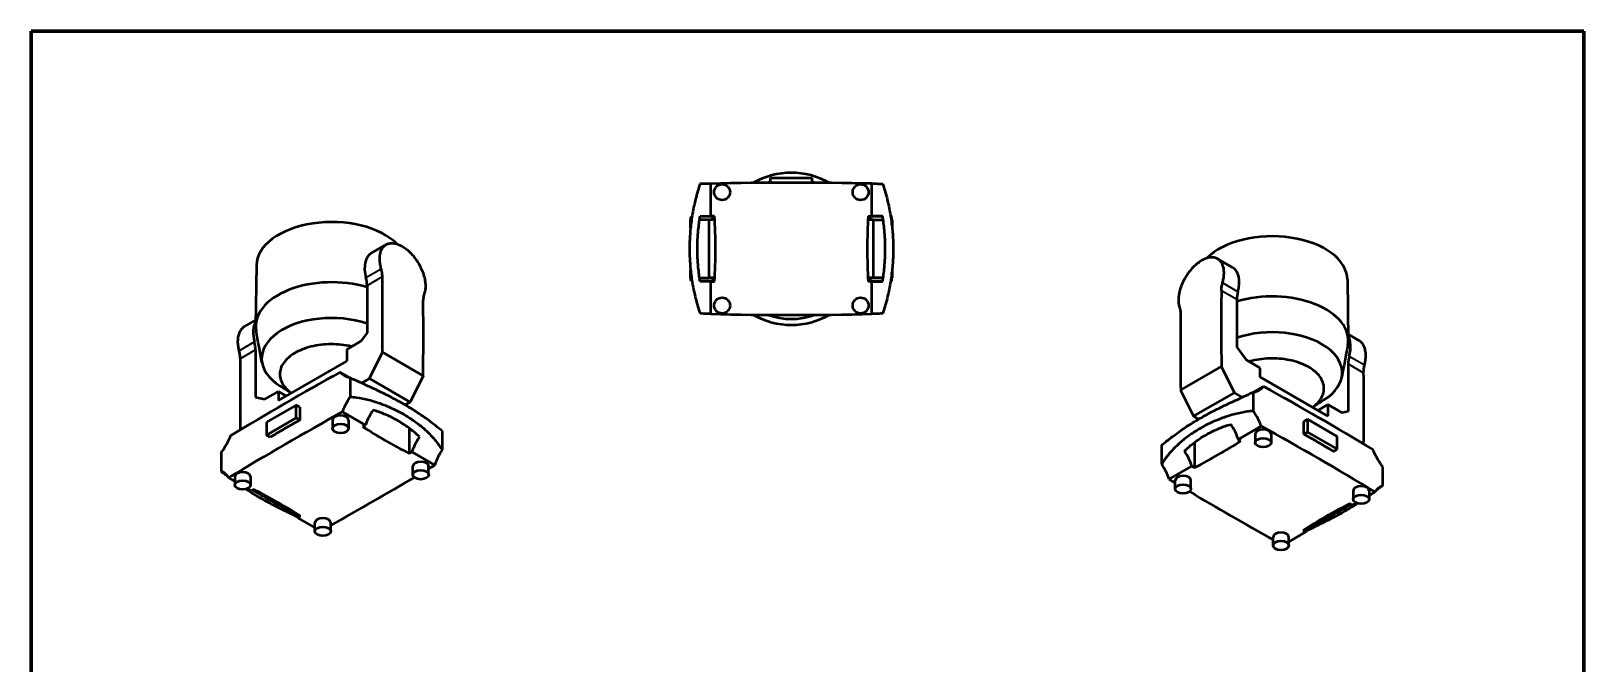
# Model space of a CAD drawing. Header units: millimetres. Extents: x 20 to 2980, y 20 to 2980.
# Drawn here: x 20 to 2980, y 1774 to 2980 of the extents above; entities that cross this region are included whole.
import ezdxf

# ---------------------------------------------------------------- set-up
doc = ezdxf.new("R2010")
doc.units = ezdxf.units.MM
for name, color, linetype, lineweight in [('Border (ANSI)', 7, 'Continuous', 70), ('Visible (ISO)', 7, 'Continuous', 50), ('Visible Narrow (ISO)', 7, 'Continuous', 35)]:
    doc.layers.add(name, color=color, linetype=linetype, lineweight=lineweight)

# ---------------------------------------------------------------- blocks, each defined once
blk = doc.blocks.new('Borders Chauvet')
at = {"layer": 'Border (ANSI)'}
for p, q in [((20, 2980), (2980, 2980)), ((20, 20), (20, 2980)), ((2980, 2980), (2980, 20))]:
    blk.add_line(p, q, dxfattribs=at)

msp = doc.modelspace()

# ---------------------------------------------------------------- linework, layer by layer
at = {"layer": 'Visible (ISO)'}
for p, q in [((1429.2, 2690.9), (1429.2, 2700.6)), ((1429.2, 2700.6), (1509.2, 2700.6)), ((1509.2, 2690.9), (1509.2, 2700.6)), ((1315.7, 2627.5), (1315.7, 2689.1)), ((1622.8, 2627.5), (1622.8, 2689.4)), ((1277.1, 2620), (1277.7, 2620)), ((1277.1, 2605.1), (1277.1, 2620)), ((1278.9, 2620), (1277.7, 2620)), ((1277.7, 2610.4), (1277.7, 2620)), ((1279.9, 2626.5), (1278.1, 2626.5)), ((1312.7, 2620), (1294.2, 2620)), ((1319, 2626.5), (1295.2, 2626.5)), ((1295.3, 2627.5), (1315.7, 2627.5)), ((1323.2, 2620), (1312.7, 2620)), ((1312.7, 2510), (1312.7, 2620)), ((1322.8, 2627.5), (1315.7, 2627.5)), ((1319, 2626.5), (1319, 2622.9)), ((1319, 2622.9), (1319, 2620)), ((1625.8, 2620), (1615.3, 2620)), ((1615.7, 2627.5), (1622.8, 2627.5)), ((1619.4, 2626.5), (1619.4, 2622.9)), ((1643.3, 2626.5), (1619.4, 2626.5)), ((1619.4, 2622.9), (1619.4, 2620)), ((1643.1, 2627.5), (1622.8, 2627.5)), ((1625.8, 2510), (1625.8, 2620)), ((1625.8, 2620), (1644.3, 2620)), ((1660.4, 2626.5), (1658.6, 2626.5)), ((1659.5, 2620), (1660.8, 2620)), ((1660.8, 2610.4), (1660.8, 2620)), ((1661.3, 2620), (1660.8, 2620)), ((1661.3, 2620), (1661.3, 2605.1)), ((696.9, 2573), (668.5, 2556.6)), ((2310.2, 2529.6), (2281.8, 2545.9)), ((449.6, 2533.7), (448.1, 2418.4)), ((1277.1, 2510), (1277.1, 2525.3)), ((1277.7, 2510), (1277.7, 2519.9)), ((1660.8, 2510), (1660.8, 2519.9)), ((1661.3, 2525.3), (1661.3, 2510)), ((660.4, 2495.2), (660.4, 2404.7)), ((1277.7, 2510), (1277.1, 2510)), ((1277.7, 2510), (1279, 2510)), ((1280, 2503.5), (1278.1, 2503.5)), ((1294.2, 2510), (1312.7, 2510)), ((1319, 2503.5), (1295.2, 2503.5)), ((1315.7, 2502.5), (1295.3, 2502.5)), ((1323.2, 2510), (1312.7, 2510)), ((1315.7, 2502.5), (1322.8, 2502.5)), ((1315.7, 2441), (1315.7, 2502.5)), ((1319, 2510), (1319, 2507.1)), ((1319, 2507.1), (1319, 2503.5)), ((1625.8, 2510), (1615.3, 2510)), ((1622.8, 2502.5), (1615.7, 2502.5)), ((1619.4, 2510), (1619.4, 2507.1)), ((1619.4, 2507.1), (1619.4, 2503.5)), ((1643.3, 2503.5), (1619.4, 2503.5)), ((1622.8, 2502.5), (1643.1, 2502.5)), ((1622.8, 2441), (1622.8, 2502.5)), ((1644.3, 2510), (1625.8, 2510)), ((1660.4, 2503.5), (1658.5, 2503.5)), ((1660.8, 2510), (1659.5, 2510)), ((1660.8, 2510), (1661.3, 2510)), ((2529.1, 2506.6), (2530.6, 2391.1)), ((2318.3, 2468.1), (2318.3, 2377.6)), ((448.2, 2429.4), (427.7, 2417.6)), ((449.8, 2430.3), (449.8, 2430.3)), ((660.4, 2404.7), (648.9, 2388.9)), ((2551, 2390.5), (2530.5, 2402.4)), ((448, 2372.5), (448, 2282)), ((648.9, 2388.9), (621.7, 2373.2)), ((621.7, 2373.2), (621.7, 2350.8)), ((2318.3, 2377.6), (2335.9, 2353.4)), ((491.6, 2275.7), (621.7, 2350.8)), ((664.9, 2317.8), (689.6, 2367.8)), ((767.4, 2322.9), (689.6, 2367.8)), ((2211.3, 2295.8), (2289.1, 2340.7)), ((2313.8, 2290.7), (2289.1, 2340.7)), ((2335.9, 2353.4), (2361.9, 2338.4)), ((2361.9, 2338.4), (2361.9, 2320.9)), ((2530.7, 2345.5), (2530.7, 2255)), ((628.1, 2319), (609.3, 2329.9)), ((628.6, 2282.9), (628.6, 2319)), ((664.9, 2317.8), (649.9, 2309.1)), ((742.7, 2272.8), (664.9, 2317.8)), ((767.4, 2322.9), (742.7, 2272.8)), ((2361.9, 2320.9), (2492, 2245.8)), ((448, 2282), (465.6, 2278.2)), ((465.6, 2278.2), (491.6, 2293.2)), ((491.6, 2293.2), (491.6, 2275.7)), ((506.8, 2284.5), (491.6, 2293.2)), ((2211.3, 2295.8), (2236, 2245.8)), ((2236, 2245.8), (2313.8, 2290.7)), ((2328.7, 2282.1), (2313.8, 2290.7)), ((2349.8, 2291.8), (2349.8, 2255.9)), ((2350.3, 2291.9), (2369.2, 2302.7)), ((525.4, 2267.1), (468.9, 2234.5)), ((532.3, 2263.2), (525.4, 2267.1)), ((525.4, 2242.6), (525.4, 2267.1)), ((532.3, 2263.2), (532.3, 2238.7)), ((657.5, 2229), (613.7, 2254.2)), ((742.7, 2272.8), (733.2, 2267.4)), ((2472.6, 2257), (2492, 2268.2)), ((2519.2, 2252.5), (2492, 2268.2)), ((2492, 2268.2), (2492, 2245.8)), ((2530.7, 2255), (2519.2, 2252.5)), ((468.9, 2210), (525.4, 2242.6)), ((468.9, 2234.5), (468.9, 2210)), ((532.3, 2238.7), (525.4, 2242.6)), ((594.9, 2238.7), (594.9, 2222.5)), ((625.1, 2238.7), (625.1, 2222.5)), ((652.4, 2226.1), (657.5, 2229)), ((740.8, 2223.2), (740.8, 2175)), ((2245.4, 2240.4), (2236, 2245.8)), ((2321.2, 2201.9), (2364.8, 2227.1)), ((2446.3, 2236.1), (2453.2, 2240.1)), ((2446.3, 2211.6), (2446.3, 2236.1)), ((2509.8, 2207.4), (2453.2, 2240.1)), ((2453.2, 2240.1), (2453.2, 2215.6)), ((475.8, 2206), (468.9, 2210)), ((803.5, 2218), (803.5, 2181.9)), ((2175.2, 2154.9), (2175.2, 2190.9)), ((2237.8, 2196.1), (2237.8, 2148)), ((2326.2, 2199), (2321.2, 2201.9)), ((2353.6, 2211.7), (2353.6, 2195.5)), ((2383.7, 2211.7), (2383.7, 2195.5)), ((2446.3, 2211.6), (2453.2, 2215.6)), ((2453.2, 2215.6), (2509.8, 2182.9)), ((2509.8, 2182.9), (2509.8, 2207.4)), ((382.4, 2176.6), (382.4, 2140.6)), ((745.8, 2177.9), (740.8, 2175)), ((789.4, 2152.8), (745.8, 2177.9)), ((2502.9, 2179), (2509.8, 2182.9)), ((747.7, 2134.4), (747.7, 2150.5)), ((777.8, 2134.4), (777.8, 2150.5)), ((2189.3, 2125.8), (2232.8, 2150.9)), ((2232.8, 2150.9), (2237.8, 2148)), ((2596.4, 2113.7), (2596.4, 2149.7)), ((408.3, 2122), (396.7, 2128.7)), ((408.3, 2130.9), (408.3, 2114.8)), ((440.3, 2103.6), (432.7, 2107.9)), ((438.4, 2130.9), (438.4, 2114.8)), ((445.3, 2106.5), (440.3, 2103.6)), ((2200.8, 2107.3), (2200.8, 2123.5)), ((2231, 2107.3), (2231, 2123.5)), ((2540.2, 2103.9), (2540.2, 2087.7)), ((2570.4, 2103.9), (2570.4, 2087.7)), ((2570.4, 2095), (2582.2, 2101.8)), ((2533.4, 2079.4), (2538.4, 2076.5)), ((2538.4, 2076.5), (2546, 2080.9)), ((514.3, 2067.8), (514.3, 2064.6)), ((528.7, 2052.5), (533.7, 2055.4)), ((561, 2033.9), (528.7, 2052.5)), ((561, 2026.6), (561, 2042.8)), ((591.2, 2026.6), (591.2, 2042.8)), ((2387.5, 1999.5), (2387.5, 2015.7)), ((2417.7, 2006.8), (2450, 2025.5)), ((2417.7, 1999.5), (2417.7, 2015.7)), ((2450, 2025.5), (2445, 2028.4)), ((2464.4, 2040.7), (2464.4, 2037.5))]:
    msp.add_line(p, q, dxfattribs=at)
for centre in [(1337.2, 2673), (1601.2, 2673), (1337.2, 2457), (1601.2, 2457)]:
    msp.add_circle(centre, 15.1, dxfattribs=at)
for centre, radius, start, end in [((1469.2, 2565), 145, 60.0714, 120.0219), ((1474.6, -4086), 6777, 88.7473, 91.34428), ((338.3, 2565), 986.4, 356.3673, 3.6327), ((2600.2, 2565), 986.4, 176.3673, 183.6327), ((1469.9, 8487.4), 6048.4, 268.53852, 271.44838), ((1469.2, 2565), 145, 239.9706, 300.016)]:
    msp.add_arc(centre, radius, start, end, dxfattribs=at)
for centre, major_axis, ratio, start_param, end_param in [((1469.2, 2565), (-99.2, 89.6), 1, 5.751033, 5.791026), ((1469.2, 2565), (-99.2, 89.6), 1, 5.104702, 5.143066), ((593.1, 2533.1), (-143.5, 0), 0.57735, 3.660079, 6.275689), ((2385.6, 2506), (143.5, 0), 0.57735, 0.007496, 2.623106), ((699.3, 2503.3), (-30.8, 53.3), 0.57735, 0, 1.128535), ((2279.4, 2476.3), (30.8, 53.3), 0.57735, 5.154651, 6.283185), ((593.1, 2417.5), (-145, 0), 0.57735, 4.2296, 6.389593), ((625, 2515.6), (25, -43.3), 0.57735, 0.785398, 1.128535), ((-4658.7, -643.5), (3782.1, 6550.8), 0.57735, 5.485395, 5.508756), ((-4580.9, -688.4), (-3782.1, -6550.8), 0.57735, 2.343802, 2.367163), ((7637.3, -670.6), (-3782.1, 6550.8), 0.57735, 0.774429, 0.79779), ((2353.7, 2488.5), (-25, -43.3), 0.57735, 5.154651, 5.497787), ((2385.6, 2390.5), (145, 0), 0.57735, 6.17622, 8.336771), ((593.1, 2355.9), (-133.6, 0), 0.577882, 4.184495, 7.023712), ((486.8, 2380.7), (-30.7, 53.3), 0.57735, 0.267524, 0.267586), ((1469.2, 2565), (99.2, -89.6), 1, 5.103086, 5.79078), ((7559.6, -715.5), (3782.1, -6550.8), 0.57735, 3.916022, 3.939383), ((2385.6, 2506), (133.5, 0), 0.57735, 5.522334, 5.522336), ((486.8, 2380.7), (-30.7, 53.3), 0.57735, 0.311122, 1.128535), ((486.8, 2380.7), (-30.7, 53.3), 0.57735, 5.037597, 5.037609), ((2385.6, 2328.8), (133.6, 0.1), 0.577377, 5.545369, 8.381438), ((2491.8, 2353.7), (30.7, 53.3), 0.57735, 5.154651, 5.972063), ((412.6, 2392.9), (25, -43.3), 0.57735, 0.785398, 1.128535), ((5767, 5375.7), (3782.1, 6550.8), 0.57735, 2.345226, 2.367175), ((2566.1, 2365.9), (-25, -43.3), 0.57735, 5.154651, 5.497787), ((5299.8, -494.2), (-6777, 0), 0.57735, 5.47682, 5.520353), ((-2788.3, 5348.7), (-3782.1, 6550.8), 0.57735, 3.916036, 3.93796), ((-2313.5, -525.7), (-6777, 0), 0.57735, 3.906023, 3.949557), ((5299.8, -572.3), (6777, 0), 0.57735, 2.334331, 2.379657), ((704.2, 2228.9), (-37, -64.1), 0.57735, 4.594666, 5.032726), ((5299.8, -542.1), (-6777, 0), 0.57735, 5.492684, 5.504489), ((610, 2238.7), (-15.1, 0), 0.57735, 3.141593, 6.283185), ((1392.7, 2602.4), (-986.4, 0), 0.57735, 0.721996, 0.8488), ((2274.5, 2201.8), (37, -64.1), 0.57735, 1.250459, 1.688519), ((2368.6, 2211.7), (-15.1, 0), 0.57735, 3.141593, 6.283185), ((-2313.5, -603.8), (6777, 0), 0.57735, 0.763534, 0.80886), ((792.6, 2177.8), (37, 64.1), 0.57735, 1.453073, 1.891134), ((1585.9, 2575.4), (986.4, 0), 0.57735, 5.434385, 5.561189), ((-2313.5, -573.6), (-6777, 0), 0.57735, 3.921887, 3.933692), ((2186.1, 2150.8), (-37, 64.1), 0.57735, 4.392052, 4.830112), ((423.3, 2130.9), (-15.1, 0), 0.57735, 3.141593, 6.283185), ((762.8, 2150.5), (-15.1, 0), 0.57735, 3.141593, 6.283185), ((-3594.2, 4558.8), (6048.4, 0), 0.57735, 5.520306, 5.523066), ((2215.9, 2123.5), (-15.1, 0), 0.57735, 3.141593, 6.283185), ((-206.6, 1679), (-986.4, 0), 0.57735, 3.863589, 3.990393), ((-3594.2, 4558.8), (6048.4, 0), 0.57735, 5.476625, 5.513766), ((6573.9, 4531.2), (6048.4, 0), 0.57735, 3.901483, 3.904238), ((6573.9, 4531.2), (6048.4, 0), 0.57735, 3.910782, 3.947929), ((2555.3, 2103.9), (-15.1, 0), 0.57735, 3.141593, 6.283185), ((3185.3, 1652), (986.4, 0), 0.57735, 2.292792, 2.419597), ((481.9, 1998.4), (37, 64.1), 0.57735, 5.962848, 6.400908), ((576.1, 2042.8), (-15.1, 0), 0.57735, 3.141593, 6.283185), ((2402.6, 2015.7), (-15.1, 0), 0.57735, 3.141593, 6.283185), ((2496.8, 1971.4), (-37, 64.1), 0.57735, 6.165462, 6.603523)]:
    msp.add_ellipse(centre, major_axis=major_axis, ratio=ratio, start_param=start_param, end_param=end_param, dxfattribs=at)
for centre, major_axis in [((610, 2222.5), (-15.1, 0)), ((2368.6, 2195.5), (15.1, 0)), ((762.8, 2134.4), (15.1, 0)), ((423.3, 2114.8), (-15.1, 0)), ((2215.9, 2107.3), (-15.1, 0)), ((2555.3, 2087.7), (15.1, 0)), ((576.1, 2026.6), (15.1, 0)), ((2402.6, 1999.5), (-15.1, 0))]:
    msp.add_ellipse(centre, major_axis=major_axis, ratio=0.57735, dxfattribs=at)
for points, knots in [([(1295, 2688.6), (1293.6, 2684.4), (1292.3, 2680.2), (1288.6, 2667.8), (1286.3, 2658.9), (1282.3, 2640.5), (1280.5, 2631), (1277.8, 2611.9), (1276.7, 2602.3), (1275.4, 2583.3), (1275.1, 2574.1), (1275.1, 2556.3), (1275.4, 2547), (1276.7, 2528.1), (1277.8, 2518.5), (1280.5, 2499.3), (1282.3, 2489.8), (1286.3, 2471.5), (1288.6, 2462.6), (1292.3, 2450.1), (1293.6, 2445.8), (1295.1, 2441.6)], [7.325159, 7.325159, 7.325159, 7.325159, 8.634694, 8.634694, 11.294445, 11.294445, 13.954195, 13.954195, 16.613946, 16.613946, 19.273697, 19.273697, 21.933447, 21.933447, 24.593198, 24.593198, 27.252948, 27.252948, 29.912699, 29.912699, 31.240699, 31.240699, 31.240699, 31.240699]), ([(1315.7, 2689.1), (1314.3, 2689.1), (1312.7, 2689.1), (1308.2, 2689), (1305.1, 2688.9), (1299.7, 2688.8), (1297.4, 2688.7), (1295, 2688.6)], [25.595497, 25.595497, 25.595497, 25.595497, 26.484903, 26.484903, 27.878585, 27.878585, 28.776406, 28.776406, 28.776406, 28.776406]), ([(1622.8, 2689.4), (1624.2, 2689.4), (1625.8, 2689.3), (1630.3, 2689.2), (1633.3, 2689.2), (1638.7, 2689), (1641, 2689), (1643.4, 2688.9)], [-19.011671, -19.011671, -19.011671, -19.011671, -18.122626, -18.122626, -16.729075, -16.729075, -15.842226, -15.842226, -15.842226, -15.842226]), ([(1643.4, 2688.9), (1644.8, 2684.6), (1646.1, 2680.3), (1649.8, 2667.8), (1652.2, 2658.9), (1656.2, 2640.5), (1657.9, 2631), (1660.7, 2611.9), (1661.7, 2602.3), (1663.1, 2583.3), (1663.4, 2574.1), (1663.4, 2556.3), (1663.1, 2547), (1661.7, 2528.1), (1660.7, 2518.5), (1657.9, 2499.3), (1656.2, 2489.8), (1652.2, 2471.5), (1649.8, 2462.6), (1646.1, 2450.1), (1644.8, 2445.8), (1643.4, 2441.5)], [-31.251474, -31.251474, -31.251474, -31.251474, -29.912699, -29.912699, -27.252948, -27.252948, -24.593198, -24.593198, -21.933447, -21.933447, -19.273697, -19.273697, -16.613946, -16.613946, -13.954195, -13.954195, -11.294445, -11.294445, -8.634694, -8.634694, -7.302508, -7.302508, -7.302508, -7.302508]), ([(1277.6, 2620), (1277.6, 2620), (1277.6, 2620.3), (1277.7, 2621.4), (1277.7, 2622.1), (1277.8, 2622.9)], [7.533868, 7.533868, 7.533868, 7.533868, 8.475673, 8.475673, 9.184038, 9.184038, 9.184038, 9.184038]), ([(1277.8, 2622.9), (1277.8, 2624), (1277.9, 2624.8), (1278, 2626.1), (1278, 2626.5), (1278.1, 2626.5)], [-29.831401, -29.831401, -29.831401, -29.831401, -28.960043, -28.960043, -27.801629, -27.801629, -27.801629, -27.801629]), ([(1295.3, 2502.5), (1293.9, 2511.5), (1292.7, 2520.6), (1290.8, 2541.7), (1290.2, 2553.6), (1290.2, 2576.4), (1290.8, 2588.4), (1292.7, 2609.4), (1293.9, 2618.5), (1295.3, 2627.5)], [7.677417, 7.677417, 7.677417, 7.677417, 10.265548, 10.265548, 13.687397, 13.687397, 17.113439, 17.113439, 19.697972, 19.697972, 19.697972, 19.697972]), ([(1643.1, 2502.5), (1644.6, 2511.5), (1645.8, 2520.6), (1647.7, 2541.7), (1648.2, 2553.6), (1648.2, 2576.5), (1647.7, 2588.4), (1645.8, 2609.5), (1644.6, 2618.6), (1643.1, 2627.5)], [-19.749741, -19.749741, -19.749741, -19.749741, -17.162691, -17.162691, -13.739582, -13.739582, -10.304687, -10.304687, -7.727747, -7.727747, -7.727747, -7.727747]), ([(1660.7, 2622.9), (1660.7, 2624), (1660.6, 2624.8), (1660.5, 2626.1), (1660.5, 2626.5), (1660.4, 2626.5)], [25.771346, 25.771346, 25.771346, 25.771346, 26.642704, 26.642704, 27.801117, 27.801117, 27.801117, 27.801117]), ([(1660.9, 2620), (1660.9, 2620), (1660.8, 2620.3), (1660.8, 2621.4), (1660.7, 2622.1), (1660.7, 2622.9)], [-7.534101, -7.534101, -7.534101, -7.534101, -6.592295, -6.592295, -5.88393, -5.88393, -5.88393, -5.88393]), ([(687.5, 2526.9), (686.7, 2529.7), (686.1, 2532.5), (685.1, 2538.7), (684.8, 2542), (684.7, 2548.3), (684.9, 2551.4), (685.9, 2557.2), (686.7, 2559.9), (688.8, 2564.7), (690.1, 2566.9), (693.2, 2570.5), (695, 2571.9), (698.8, 2574.1), (700.9, 2574.9), (705.6, 2575.8), (708.1, 2575.9), (713.4, 2575.3), (716.2, 2574.7), (721.8, 2572.7), (724.6, 2571.4), (727.4, 2569.8), (730.1, 2568.2), (732.9, 2566.3), (738.6, 2561.8), (741.4, 2559.2), (746.8, 2553.6), (749.4, 2550.5), (754.2, 2544.1), (756.4, 2540.8), (760.4, 2534.2), (762.2, 2530.6), (765.5, 2523.4), (766.9, 2519.6), (769.3, 2512.2), (770.2, 2508.5), (771.4, 2501.5), (771.7, 2498.1), (771.8, 2491.8), (771.5, 2488.7), (770.6, 2483.7), (770.1, 2481.6), (769.4, 2479.7)], [25.771346, 25.771346, 25.771346, 25.771346, 26.642704, 26.642704, 27.801117, 27.801117, 28.959647, 28.959647, 30.118177, 30.118177, 31.276707, 31.276707, 32.435237, 32.435237, 33.593552, 33.593552, 34.751867, 34.751867, 35.910183, 35.910183, 37.068498, 37.068498, 37.068498, 38.226813, 38.226813, 39.385128, 39.385128, 40.543443, 40.543443, 41.701758, 41.701758, 42.860288, 42.860288, 44.018818, 44.018818, 45.177348, 45.177348, 46.335878, 46.335878, 47.494292, 47.494292, 48.36565, 48.36565, 48.36565, 48.36565]), ([(2291.2, 2499.9), (2291.9, 2502.7), (2292.5, 2505.4), (2293.6, 2511.6), (2293.9, 2515), (2294, 2521.2), (2293.8, 2524.3), (2292.8, 2530.1), (2292, 2532.8), (2289.9, 2537.7), (2288.5, 2539.8), (2285.4, 2543.4), (2283.7, 2544.9), (2279.9, 2547), (2277.7, 2547.8), (2273.1, 2548.7), (2270.5, 2548.8), (2265.2, 2548.3), (2262.5, 2547.6), (2256.9, 2545.6), (2254, 2544.3), (2248.6, 2541.1), (2245.8, 2539.2), (2240.1, 2534.7), (2237.3, 2532.2), (2231.9, 2526.5), (2229.3, 2523.5), (2224.5, 2517.1), (2222.2, 2513.8), (2218.3, 2507.1), (2216.4, 2503.6), (2213.2, 2496.3), (2211.7, 2492.6), (2209.4, 2485.2), (2208.5, 2481.5), (2207.3, 2474.4), (2207, 2471), (2206.9, 2464.8), (2207.1, 2461.7), (2208, 2456.6), (2208.6, 2454.5), (2209.3, 2452.6)], [-29.831401, -29.831401, -29.831401, -29.831401, -28.960043, -28.960043, -27.801629, -27.801629, -26.643099, -26.643099, -25.484569, -25.484569, -24.326039, -24.326039, -23.167509, -23.167509, -22.009194, -22.009194, -20.850879, -20.850879, -19.692564, -19.692564, -18.534249, -18.534249, -17.375934, -17.375934, -16.217619, -16.217619, -15.059303, -15.059303, -13.900988, -13.900988, -12.742458, -12.742458, -11.583928, -11.583928, -10.425398, -10.425398, -9.266868, -9.266868, -8.108474, -8.108474, -7.237099, -7.237099, -7.237099, -7.237099]), ([(689.7, 2512.1), (689.7, 2514.6), (689.4, 2517.4), (688.6, 2522.4), (688.1, 2524.7), (687.5, 2526.9)], [-7.534101, -7.534101, -7.534101, -7.534101, -6.592295, -6.592295, -5.88393, -5.88393, -5.88393, -5.88393]), ([(1277.8, 2507.1), (1277.7, 2507.9), (1277.7, 2508.6), (1277.6, 2509.7), (1277.6, 2510), (1277.6, 2510)], [20.951898, 20.951898, 20.951898, 20.951898, 21.660263, 21.660263, 22.602069, 22.602069, 22.602069, 22.602069]), ([(1278.1, 2503.5), (1278, 2503.5), (1278, 2503.9), (1277.9, 2505.2), (1277.8, 2506.1), (1277.8, 2507.1)], [-9.266868, -9.266868, -9.266868, -9.266868, -8.108474, -8.108474, -7.237099, -7.237099, -7.237099, -7.237099]), ([(1660.4, 2503.5), (1660.5, 2503.5), (1660.5, 2503.9), (1660.6, 2505.2), (1660.7, 2506.1), (1660.7, 2507.1)], [46.335878, 46.335878, 46.335878, 46.335878, 47.494292, 47.494292, 48.36565, 48.36565, 48.36565, 48.36565]), ([(1660.7, 2507.1), (1660.7, 2507.9), (1660.8, 2508.6), (1660.8, 2509.7), (1660.9, 2510), (1660.9, 2510)], [-24.252006, -24.252006, -24.252006, -24.252006, -23.543642, -23.543642, -22.601836, -22.601836, -22.601836, -22.601836]), ([(2289, 2485), (2289, 2487.6), (2289.2, 2490.4), (2290.1, 2495.4), (2290.6, 2497.6), (2291.2, 2499.9)], [7.533868, 7.533868, 7.533868, 7.533868, 8.475673, 8.475673, 9.184038, 9.184038, 9.184038, 9.184038]), ([(769.4, 2479.7), (768.8, 2478.1), (768.4, 2476.4), (767.6, 2472.3), (767.4, 2469.7), (767.5, 2467.2)], [-24.252006, -24.252006, -24.252006, -24.252006, -23.543642, -23.543642, -22.601836, -22.601836, -22.601836, -22.601836]), ([(1315.7, 2441), (1314.3, 2441), (1312.7, 2441.1), (1308.2, 2441.2), (1305.1, 2441.3), (1299.8, 2441.4), (1297.5, 2441.5), (1295.1, 2441.6)], [-41.318687, -41.318687, -41.318687, -41.318687, -40.42971, -40.42971, -39.036173, -39.036173, -38.144898, -38.144898, -38.144898, -38.144898]), ([(1643.4, 2441.5), (1641, 2441.5), (1638.7, 2441.4), (1633.3, 2441.2), (1630.3, 2441.2), (1625.8, 2441), (1624.2, 2441), (1622.8, 2441)], [-6.463777, -6.463777, -6.463777, -6.463777, -5.57415, -5.57415, -4.180613, -4.180613, -3.291632, -3.291632, -3.291632, -3.291632]), ([(2209.3, 2452.6), (2209.9, 2451), (2210.3, 2449.3), (2211, 2445.2), (2211.2, 2442.7), (2211.2, 2440.1)], [20.951898, 20.951898, 20.951898, 20.951898, 21.660263, 21.660263, 22.602069, 22.602069, 22.602069, 22.602069]), ([(416.7, 2370.6), (416, 2373.4), (415.5, 2376.2), (414.6, 2382.5), (414.4, 2385.9), (414.4, 2392.3), (414.8, 2395.4), (416, 2401.3), (416.8, 2404.1), (419.2, 2409.1), (420.6, 2411.2), (423.9, 2414.9), (425.7, 2416.4), (427.7, 2417.6)], [-29.831401, -29.831401, -29.831401, -29.831401, -28.960043, -28.960043, -27.801629, -27.801629, -26.643099, -26.643099, -25.484569, -25.484569, -24.326039, -24.326039, -23.167741, -23.167741, -23.167741, -23.167741]), ([(418.6, 2355.6), (418.7, 2358.2), (418.5, 2361), (417.7, 2366.1), (417.3, 2368.3), (416.7, 2370.6)], [7.533868, 7.533868, 7.533868, 7.533868, 8.475673, 8.475673, 9.184038, 9.184038, 9.184038, 9.184038]), ([(631.2, 2378.8), (629.1, 2379.3), (627, 2379.7), (613.7, 2382.3), (600.8, 2383.6), (574, 2382.6), (561.4, 2380.7), (537.2, 2373.9), (527.1, 2369.2), (510.7, 2358.6), (504.1, 2352.2), (495.5, 2338.1), (493.6, 2330.7), (495, 2315.3), (498.5, 2308), (507.1, 2297.5), (511.4, 2293.6), (516.4, 2290)], [11.355733, 11.355733, 11.355733, 11.355733, 12.155932, 12.155932, 16.357638, 16.357638, 20.226629, 20.226629, 24.398404, 24.398404, 28.980156, 28.980156, 33.570462, 33.570462, 38.433586, 38.433586, 41.649337, 41.649337, 41.649337, 41.649337]), ([(2561.9, 2343.6), (2562.6, 2346.4), (2563.2, 2349.2), (2564.1, 2355.4), (2564.3, 2358.9), (2564.2, 2365.2), (2563.9, 2368.4), (2562.7, 2374.3), (2561.8, 2377), (2559.5, 2382), (2558.1, 2384.2), (2554.8, 2387.9), (2552.9, 2389.4), (2551, 2390.5)], [25.771346, 25.771346, 25.771346, 25.771346, 26.642704, 26.642704, 27.801117, 27.801117, 28.959647, 28.959647, 30.118177, 30.118177, 31.276707, 31.276707, 32.435006, 32.435006, 32.435006, 32.435006]), ([(2462.3, 2263), (2470.3, 2268.6), (2475.8, 2274.8), (2483, 2287.1), (2485.2, 2294.5), (2483.5, 2310.1), (2480.2, 2317.3), (2468.4, 2331.3), (2460.2, 2337.1), (2441.9, 2346.6), (2430.8, 2350.4), (2406.4, 2355.3), (2393.5, 2356.4), (2366.9, 2355.7), (2354.3, 2353.6), (2342.8, 2350.5), (2342.2, 2350.3), (2341.6, 2350.2)], [8.293408, 8.293408, 8.293408, 8.293408, 12.155932, 12.155932, 16.357638, 16.357638, 20.226629, 20.226629, 24.398404, 24.398404, 28.980156, 28.980156, 33.570462, 33.570462, 38.433586, 38.433586, 38.692796, 38.692796, 38.692796, 38.692796]), ([(2560, 2328.6), (2560, 2331.1), (2560.2, 2333.9), (2560.9, 2339), (2561.4, 2341.3), (2561.9, 2343.6)], [-7.534101, -7.534101, -7.534101, -7.534101, -6.592295, -6.592295, -5.88393, -5.88393, -5.88393, -5.88393]), ([(628.6, 2319), (628, 2319), (627.4, 2319.2), (623.5, 2320), (620.4, 2321.2), (615, 2324.3), (612.4, 2326.4), (609.9, 2329.2), (609.6, 2329.6), (609.3, 2329.9)], [17.28441, 17.28441, 17.28441, 17.28441, 17.559767, 17.559767, 19.156061, 19.156061, 20.75195, 20.75195, 20.9564, 20.9564, 20.9564, 20.9564]), ([(803.5, 2218), (800.5, 2220.4), (797.2, 2223), (787.9, 2230.3), (781.6, 2235.2), (768, 2245.1), (760.8, 2250.2), (745.7, 2259.9), (738, 2264.7), (722.5, 2273.6), (714.1, 2278.2), (696.2, 2287.4), (686.7, 2292.1), (667.2, 2301.2), (657.2, 2305.8), (640.9, 2313.2), (634.7, 2316.1), (628.6, 2319)], [1.251651, 1.251651, 1.251651, 1.251651, 3.283473, 3.283473, 6.566945, 6.566945, 9.850418, 9.850418, 13.13389, 13.13389, 16.416517, 16.416517, 19.699144, 19.699144, 22.981771, 22.981771, 25.022756, 25.022756, 25.022756, 25.022756]), ([(613.7, 2254.2), (614.7, 2257.1), (615.9, 2259.9), (619.1, 2267.1), (621.3, 2271.4), (625.2, 2277.9), (626.8, 2280.4), (628.6, 2282.9)], [-19.011671, -19.011671, -19.011671, -19.011671, -18.122626, -18.122626, -16.729075, -16.729075, -15.842226, -15.842226, -15.842226, -15.842226]), ([(628.6, 2282.9), (632.6, 2282.7), (636.6, 2282.2), (648.1, 2280.7), (656, 2279.1), (671.9, 2275), (679.8, 2272.5), (695.3, 2266.8), (702.8, 2263.6), (717.2, 2256.9), (724, 2253.3), (736.5, 2246.1), (742.8, 2242), (755.3, 2233.4), (761.4, 2228.7), (772.9, 2218.7), (778.4, 2213.5), (788.5, 2202.6), (793.2, 2196.9), (799.4, 2188.2), (801.5, 2185.2), (803.5, 2181.9)], [-31.251474, -31.251474, -31.251474, -31.251474, -29.912699, -29.912699, -27.252948, -27.252948, -24.593198, -24.593198, -21.933447, -21.933447, -19.273697, -19.273697, -16.613946, -16.613946, -13.954195, -13.954195, -11.294445, -11.294445, -8.634694, -8.634694, -7.302508, -7.302508, -7.302508, -7.302508]), ([(2175.2, 2190.9), (2178.2, 2193.4), (2181.5, 2196), (2190.8, 2203.3), (2197.1, 2208.2), (2210.7, 2218.1), (2217.9, 2223.1), (2232.9, 2232.9), (2240.7, 2237.6), (2256.2, 2246.6), (2264.6, 2251.2), (2282.4, 2260.4), (2291.9, 2265), (2311.3, 2274.1), (2321.3, 2278.7), (2337.5, 2286.1), (2343.7, 2288.9), (2349.8, 2291.8)], [-24.983523, -24.983523, -24.983523, -24.983523, -22.953191, -22.953191, -19.670615, -19.670615, -16.388038, -16.388038, -13.105462, -13.105462, -9.829096, -9.829096, -6.552731, -6.552731, -3.276365, -3.276365, -1.245767, -1.245767, -1.245767, -1.245767]), ([(2349.8, 2291.8), (2350.4, 2291.9), (2351, 2292), (2355, 2292.8), (2358.1, 2294), (2363.5, 2297.1), (2366.1, 2299.2), (2368.6, 2302.1), (2368.9, 2302.4), (2369.2, 2302.7)], [17.274552, 17.274552, 17.274552, 17.274552, 17.560323, 17.560323, 19.156674, 19.156674, 20.752575, 20.752575, 20.957039, 20.957039, 20.957039, 20.957039]), ([(760.2, 2206.6), (754.9, 2211.8), (749.3, 2216.7), (735.7, 2227.2), (727.7, 2232.5), (711.5, 2241.8), (702.7, 2246.2), (686.4, 2252.9), (679.2, 2255.5), (671.8, 2257.6)], [-19.749741, -19.749741, -19.749741, -19.749741, -17.162691, -17.162691, -13.739582, -13.739582, -10.304687, -10.304687, -7.727747, -7.727747, -7.727747, -7.727747]), ([(2349.8, 2255.9), (2345.9, 2255.6), (2342, 2255.2), (2330.6, 2253.6), (2322.7, 2252), (2306.8, 2248), (2298.9, 2245.5), (2283.4, 2239.8), (2275.8, 2236.6), (2261.5, 2229.8), (2254.7, 2226.2), (2242.2, 2219), (2235.8, 2215), (2223.4, 2206.3), (2217.3, 2201.6), (2205.7, 2191.7), (2200.3, 2186.4), (2190.1, 2175.5), (2185.5, 2169.9), (2179.2, 2161.2), (2177.2, 2158.1), (2175.2, 2154.9)], [7.325159, 7.325159, 7.325159, 7.325159, 8.634694, 8.634694, 11.294445, 11.294445, 13.954195, 13.954195, 16.613946, 16.613946, 19.273697, 19.273697, 21.933447, 21.933447, 24.593198, 24.593198, 27.252948, 27.252948, 29.912699, 29.912699, 31.240699, 31.240699, 31.240699, 31.240699]), ([(2364.8, 2227.1), (2363.8, 2229.9), (2362.6, 2232.8), (2359.4, 2239.9), (2357.2, 2244.2), (2353.3, 2250.8), (2351.6, 2253.3), (2349.8, 2255.9)], [25.595497, 25.595497, 25.595497, 25.595497, 26.484903, 26.484903, 27.878585, 27.878585, 28.776406, 28.776406, 28.776406, 28.776406]), ([(2218.5, 2179.5), (2223.8, 2184.7), (2229.4, 2189.6), (2242.9, 2200.1), (2251, 2205.5), (2267.1, 2214.8), (2275.9, 2219.2), (2292.2, 2225.9), (2299.4, 2228.4), (2306.8, 2230.5)], [7.677417, 7.677417, 7.677417, 7.677417, 10.265548, 10.265548, 13.687397, 13.687397, 17.113439, 17.113439, 19.697972, 19.697972, 19.697972, 19.697972]), ([(382.4, 2176.6), (383, 2177.4), (383.6, 2178.2), (387.4, 2183.4), (390.3, 2188.1), (395.5, 2197.4), (397.9, 2202.3), (400.3, 2208.1), (400.6, 2208.7), (400.9, 2209.4)], [17.274552, 17.274552, 17.274552, 17.274552, 17.560323, 17.560323, 19.156674, 19.156674, 20.752575, 20.752575, 20.957039, 20.957039, 20.957039, 20.957039]), ([(803.5, 2181.9), (801.9, 2179.4), (800.3, 2176.8), (796.6, 2170.1), (794.5, 2165.8), (791.4, 2158.6), (790.3, 2155.7), (789.4, 2152.8)], [-6.463777, -6.463777, -6.463777, -6.463777, -5.57415, -5.57415, -4.180613, -4.180613, -3.291632, -3.291632, -3.291632, -3.291632]), ([(2596.4, 2149.7), (2595.8, 2150.5), (2595.2, 2151.2), (2591.5, 2156.5), (2588.6, 2161.1), (2583.4, 2170.4), (2580.9, 2175.4), (2578.5, 2181.1), (2578.2, 2181.8), (2577.9, 2182.4)], [17.28441, 17.28441, 17.28441, 17.28441, 17.559767, 17.559767, 19.156061, 19.156061, 20.75195, 20.75195, 20.9564, 20.9564, 20.9564, 20.9564]), ([(396.7, 2128.7), (395.7, 2130.4), (394.6, 2132), (391.6, 2135.5), (389.4, 2137.3), (385.7, 2139.4), (384.1, 2140.1), (382.4, 2140.6)], [25.595497, 25.595497, 25.595497, 25.595497, 26.484903, 26.484903, 27.878585, 27.878585, 28.776406, 28.776406, 28.776406, 28.776406]), ([(382.4, 2140.6), (384.4, 2139.2), (386.5, 2137.8), (390.5, 2134.8), (392.6, 2133.3), (394.8, 2131.6)], [7.325159, 7.325159, 7.325159, 7.325159, 8.634694, 8.634694, 9.904558, 9.904558, 9.904558, 9.904558]), ([(2189.3, 2125.8), (2188.4, 2128.6), (2187.3, 2131.5), (2184.2, 2138.8), (2182.1, 2143.1), (2178.4, 2149.8), (2176.8, 2152.4), (2175.2, 2154.9)], [-41.318687, -41.318687, -41.318687, -41.318687, -40.42971, -40.42971, -39.036173, -39.036173, -38.144898, -38.144898, -38.144898, -38.144898]), ([(429.9, 2106.9), (432.2, 2105.5), (434.5, 2104), (443, 2098.6), (449.4, 2094.8), (461.9, 2087.5), (468.7, 2083.8), (483, 2076.2), (490.6, 2072.3), (506.1, 2064.7), (514, 2060.8), (523.8, 2056.1), (525.7, 2055.3), (527.5, 2054.4)], [15.625125, 15.625125, 15.625125, 15.625125, 16.613946, 16.613946, 19.273697, 19.273697, 21.933447, 21.933447, 24.593198, 24.593198, 27.252948, 27.252948, 27.877242, 27.877242, 27.877242, 27.877242]), ([(514.3, 2064.6), (506.9, 2068.6), (499.6, 2072.5), (483.3, 2081.4), (474.5, 2086.4), (458.5, 2095.6), (450.5, 2100.4), (442.9, 2105.1)], [7.677417, 7.677417, 7.677417, 7.677417, 10.265548, 10.265548, 13.687397, 13.687397, 17.078327, 17.078327, 17.078327, 17.078327]), ([(2582.2, 2101.8), (2583.1, 2103.5), (2584.2, 2105), (2587.3, 2108.6), (2589.4, 2110.3), (2593.1, 2112.5), (2594.7, 2113.1), (2596.4, 2113.7)], [-19.011671, -19.011671, -19.011671, -19.011671, -18.122626, -18.122626, -16.729075, -16.729075, -15.842226, -15.842226, -15.842226, -15.842226]), ([(2596.4, 2113.7), (2594.3, 2112.3), (2592.3, 2110.7), (2588.2, 2107.8), (2586.2, 2106.3), (2584.1, 2104.7)], [-31.251474, -31.251474, -31.251474, -31.251474, -29.912699, -29.912699, -28.685763, -28.685763, -28.685763, -28.685763]), ([(2548.7, 2079.9), (2546.5, 2078.4), (2544.2, 2076.9), (2535.6, 2071.5), (2529.3, 2067.7), (2516.7, 2060.5), (2510, 2056.7), (2495.6, 2049.1), (2488.1, 2045.3), (2472.6, 2037.6), (2464.7, 2033.8), (2454.9, 2029.1), (2453, 2028.2), (2451.2, 2027.3)], [-22.922268, -22.922268, -22.922268, -22.922268, -21.933447, -21.933447, -19.273697, -19.273697, -16.613946, -16.613946, -13.954195, -13.954195, -11.294445, -11.294445, -10.670151, -10.670151, -10.670151, -10.670151]), ([(2464.4, 2037.5), (2471.8, 2041.6), (2479.1, 2045.5), (2495.3, 2054.4), (2504.1, 2059.3), (2520.2, 2068.6), (2528.2, 2073.3), (2535.8, 2078)], [-19.749741, -19.749741, -19.749741, -19.749741, -17.162691, -17.162691, -13.739582, -13.739582, -10.348178, -10.348178, -10.348178, -10.348178])]:
    msp.add_open_spline(points, degree=3, knots=knots, dxfattribs=at)
for points in [[(460.2, 2347.7), (456.4, 2368), (452.6, 2388.3), (448.9, 2408.6)], [(2529.8, 2381.5), (2526, 2361.2), (2522.3, 2341), (2518.5, 2320.7)], [(516.3, 2289.9), (509, 2294.6), (501.7, 2299.2), (494.4, 2303.8)], [(2484.5, 2277), (2477.1, 2272.3), (2469.8, 2267.6), (2462.4, 2262.9)], [(406.6, 2123), (407.1, 2122.6), (407.7, 2122.2), (408.3, 2121.8)], [(2572.1, 2096), (2571.5, 2095.6), (2571, 2095.1), (2570.4, 2094.7)]]:
    msp.add_open_spline(points, degree=3, dxfattribs=at)
at = {"layer": 'Visible Narrow (ISO)'}
for p, q in [((658.3, 2510.1), (687.5, 2526.9)), ((660.4, 2495.2), (689.7, 2512.1)), ((2320.4, 2483), (2291.2, 2499.9)), ((2318.3, 2468.1), (2289, 2485)), ((445.9, 2387.5), (416.7, 2370.6)), ((448, 2372.5), (418.6, 2355.6)), ((2530.7, 2345.5), (2560, 2328.6)), ((2532.8, 2360.4), (2561.9, 2343.6))]:
    msp.add_line(p, q, dxfattribs=at)

# ---------------------------------------------------------------- block references
msp.add_blockref('Borders Chauvet', (0, 0))

doc.saveas('drawing.dxf')
